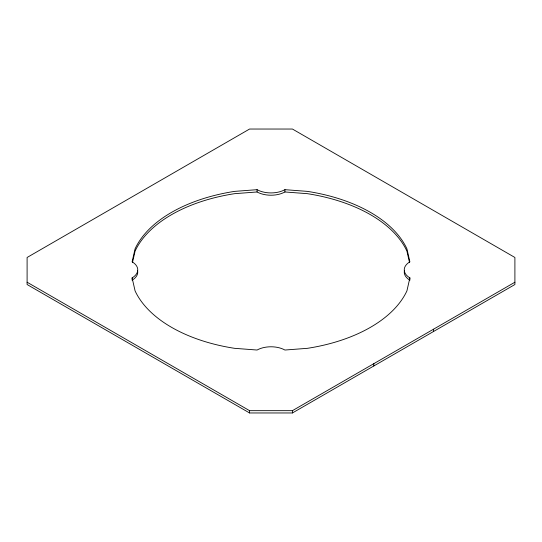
<?xml version="1.0" encoding="UTF-8"?>
<svg xmlns="http://www.w3.org/2000/svg" width="542" height="542" viewBox="0 0 542 542"><rect width="100%" height="100%" fill="white"/><g stroke="black" fill="none" stroke-linecap="round" stroke-linejoin="round"><path stroke-width="0.81" d="M132.492 262.484L135.08 251.122A140.71 81.239 0 0 1 234.584 193.677L257.077 191.97A20.034 11.565 0 0 0 284.923 191.97L307.416 193.677A140.71 81.239 0 0 1 406.92 251.122L409.508 262.484M409.881 277.89L406.92 290.878A140.71 81.239 0 0 1 307.416 348.323L284.923 350.03A20.034 11.565 0 0 0 257.077 350.03L234.584 348.323A140.71 81.239 0 0 1 135.08 290.878L132.119 277.89A20.034 11.565 0 0 0 132.119 261.813L135.08 248.825A140.71 81.239 0 0 1 234.584 191.38L257.077 189.673A20.034 11.565 0 0 0 284.923 189.673L307.416 191.38A140.71 81.239 0 0 1 406.92 248.825L409.881 261.813A20.034 11.565 0 0 0 409.881 277.89L409.881 280.187M27.1 282.219L249.571 410.667L292.429 410.667L514.9 282.219M292.429 412.963L514.9 284.523L514.9 257.477L292.429 129.037L249.571 129.037L27.1 257.477L27.1 284.523L249.571 412.963L292.429 412.963L292.429 410.667M433.512 329.211L433.512 331.508M373.817 363.675L373.817 365.972M284.923 189.673L284.923 191.97M257.077 189.673L257.077 191.97M249.571 410.667L249.571 412.963M132.119 277.89L132.119 280.187M137.587 270.675A20.034 11.565 0 0 1 132.702 279.828M409.298 279.828A20.034 11.565 0 0 1 404.413 270.675"/></g></svg>
